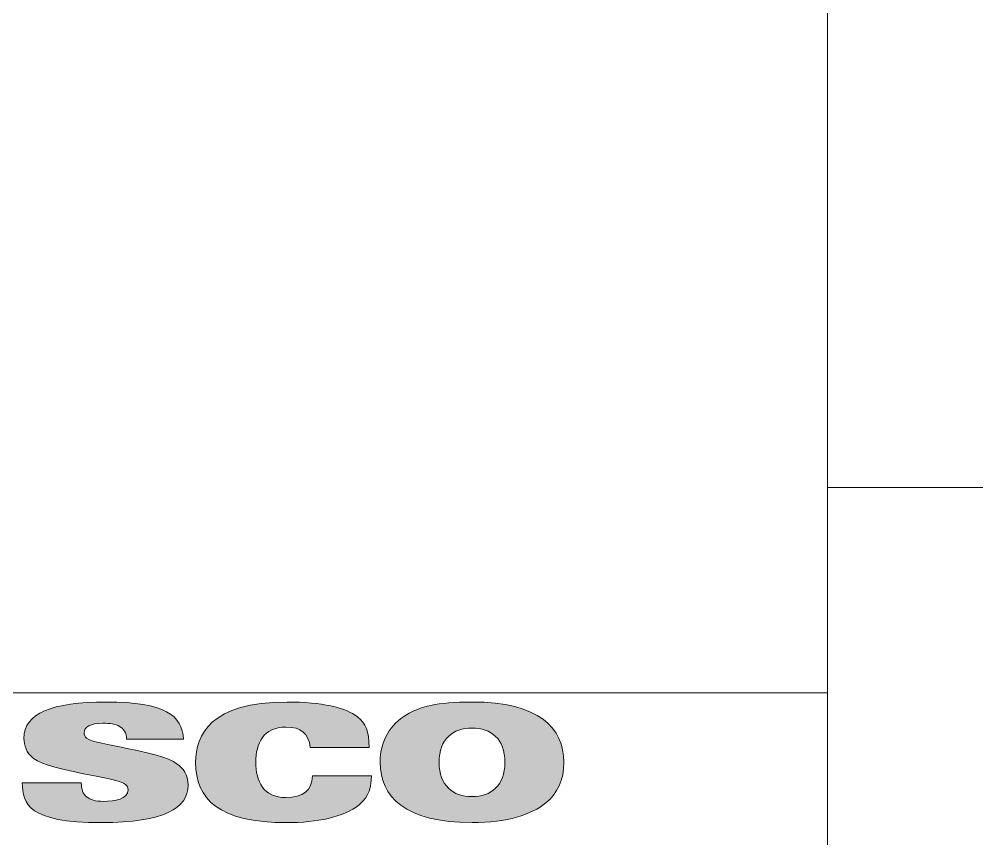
# Model space of a CAD drawing. Extents: x 47 to 273, y 294 to 439.
# Drawn here: x 253.05 to 272.5, y 313.5 to 330.06 of the extents above; entities that cross this region are included whole.
import ezdxf

# ---------------------------------------------------------------- set-up
doc = ezdxf.new("R2010")
doc.units = 0
doc.header["$MEASUREMENT"] = 0
doc.layers.get('0').update_dxf_attribs({"linetype": 'CONTINUOUS'})
doc.layers.add('BORDER', color=5, linetype='CONTINUOUS')

# ---------------------------------------------------------------- blocks, each defined once
blk = doc.blocks.new('b-size border')
at = {"linetype": 'Continuous'}
h = blk.add_hatch(color=256, dxfattribs=at)
edge = h.paths.add_edge_path(flags=0)
edge.add_spline(control_points=[(17.6133, 1.4889), (17.6153, 1.4516), (17.6217, 1.419), (17.7523, 1.419), (17.862, 1.419), (17.904, 1.4446), (17.904, 1.4844), (17.904, 1.5039), (17.8943, 1.5147), (17.885, 1.5217)], knot_values=[17.764124, 17.764124, 17.764124, 17.764124, 19.03299, 19.03299, 19.03299, 20.301856, 20.301856, 20.301856, 21.570722, 21.570722, 21.570722, 21.570722], weights=[1, 1, 1, 1, 1, 1, 1, 1, 1, 1], degree=3, periodic=0)
edge.add_spline(control_points=[(17.885, 1.5217), (17.853, 1.5456), (17.7417, 1.5545), (17.726, 1.5671)], knot_values=[16.495258, 16.495258, 16.495258, 16.495258, 17.764124, 17.764124, 17.764124, 17.764124], weights=[1, 1, 1, 1], degree=3, periodic=0)
edge.add_spline(control_points=[(17.726, 1.5671), (17.723, 1.5693), (17.7217, 1.5732), (17.7217, 1.5762), (17.7217, 1.5865), (17.733, 1.5932), (17.7543, 1.5932), (17.767, 1.5932), (17.777, 1.5918), (17.784, 1.5877)], knot_values=[12.68866, 12.68866, 12.68866, 12.68866, 13.957526, 13.957526, 13.957526, 15.226392, 15.226392, 15.226392, 16.495258, 16.495258, 16.495258, 16.495258], weights=[1, 1, 1, 1, 1, 1, 1, 1, 1, 1], degree=3, periodic=0)
edge.add_spline(control_points=[(17.784, 1.5877), (17.7913, 1.5835), (17.7957, 1.5765), (17.7963, 1.5654)], knot_values=[11.419794, 11.419794, 11.419794, 11.419794, 12.68866, 12.68866, 12.68866, 12.68866], weights=[1, 1, 1, 1], degree=3, periodic=0)
edge.add_spline(control_points=[(17.7963, 1.5654), (17.7963, 1.5654), (17.8957, 1.5654), (17.8957, 1.5654)], knot_values=[10.150959, 10.150959, 10.150959, 10.150959, 11.419768, 11.419768, 11.419768, 11.419768], weights=[1, 1, 1, 1], degree=3, periodic=0)
edge.add_spline(control_points=[(17.8957, 1.5654), (17.8943, 1.6069), (17.8633, 1.6305), (17.761, 1.6305), (17.6647, 1.6305), (17.6163, 1.6108), (17.6163, 1.5668), (17.6163, 1.5554), (17.6203, 1.5412), (17.6333, 1.5317)], knot_values=[6.34433, 6.34433, 6.34433, 6.34433, 7.613196, 7.613196, 7.613196, 8.882062, 8.882062, 8.882062, 10.150928, 10.150928, 10.150928, 10.150928], weights=[1, 1, 1, 1, 1, 1, 1, 1, 1, 1], degree=3, periodic=0)
edge.add_spline(control_points=[(17.6333, 1.5317), (17.6657, 1.5081), (17.7807, 1.4986), (17.7943, 1.4858)], knot_values=[5.075464, 5.075464, 5.075464, 5.075464, 6.34433, 6.34433, 6.34433, 6.34433], weights=[1, 1, 1, 1], degree=3, periodic=0)
edge.add_spline(control_points=[(17.7943, 1.4858), (17.797, 1.4833), (17.7987, 1.4802), (17.7987, 1.4766), (17.7987, 1.4605), (17.776, 1.4563), (17.755, 1.4563), (17.7417, 1.4563), (17.7327, 1.4591), (17.726, 1.4644)], knot_values=[1.268866, 1.268866, 1.268866, 1.268866, 2.537732, 2.537732, 2.537732, 3.806598, 3.806598, 3.806598, 5.075464, 5.075464, 5.075464, 5.075464], weights=[1, 1, 1, 1, 1, 1, 1, 1, 1, 1], degree=3, periodic=0)
edge.add_spline(control_points=[(17.726, 1.4644), (17.7197, 1.4697), (17.717, 1.4777), (17.7167, 1.4889)], knot_values=[0, 0, 0, 0, 1.268866, 1.268866, 1.268866, 1.268866], weights=[1, 1, 1, 1], degree=3, periodic=0)
edge.add_spline(control_points=[(17.7167, 1.4889), (17.7167, 1.4889), (17.6133, 1.4889), (17.6133, 1.4889)], knot_values=[21.57076, 21.57076, 21.57076, 21.57076, 22.839563, 22.839563, 22.839563, 22.839563], weights=[1, 1, 1, 1], degree=3, periodic=0)
h = blk.add_hatch(color=256, dxfattribs=at)
edge = h.paths.add_edge_path(flags=0)
edge.add_spline(control_points=[(18.2252, 1.5008), (18.2252, 1.5008), (18.1219, 1.5008), (18.1219, 1.5008)], knot_values=[5.07549, 5.07549, 5.07549, 5.07549, 6.344293, 6.344293, 6.344293, 6.344293], weights=[1, 1, 1, 1], degree=3, periodic=0)
edge.add_spline(control_points=[(18.1219, 1.5008), (18.1209, 1.4749), (18.1059, 1.463), (18.0752, 1.463), (18.0359, 1.463), (18.0226, 1.4914), (18.0226, 1.5248), (18.0226, 1.5582), (18.0359, 1.5865), (18.0752, 1.5865), (18.1026, 1.5865), (18.1152, 1.5754), (18.1179, 1.5506)], knot_values=[0, 0, 0, 0, 1.268866, 1.268866, 1.268866, 2.537732, 2.537732, 2.537732, 3.806598, 3.806598, 3.806598, 5.075464, 5.075464, 5.075464, 5.075464], weights=[1, 1, 1, 1, 1, 1, 1, 1, 1, 1, 1, 1, 1], degree=3, periodic=0)
edge.add_spline(control_points=[(18.1179, 1.5506), (18.1179, 1.5506), (18.2212, 1.5506), (18.2212, 1.5506)], knot_values=[13.957559, 13.957559, 13.957559, 13.957559, 15.226367, 15.226367, 15.226367, 15.226367], weights=[1, 1, 1, 1], degree=3, periodic=0)
edge.add_spline(control_points=[(18.2212, 1.5506), (18.2209, 1.5801), (18.2159, 1.5924), (18.2009, 1.6043)], knot_values=[12.68866, 12.68866, 12.68866, 12.68866, 13.957526, 13.957526, 13.957526, 13.957526], weights=[1, 1, 1, 1], degree=3, periodic=0)
edge.add_spline(control_points=[(18.2009, 1.6043), (18.1799, 1.621), (18.1379, 1.6305), (18.0776, 1.6305), (17.9429, 1.6305), (17.9172, 1.5723), (17.9172, 1.5248), (17.9172, 1.4605), (17.9569, 1.419), (18.0776, 1.419), (18.1292, 1.419), (18.1766, 1.4285), (18.2035, 1.4502)], knot_values=[7.613196, 7.613196, 7.613196, 7.613196, 8.882062, 8.882062, 8.882062, 10.150928, 10.150928, 10.150928, 11.419794, 11.419794, 11.419794, 12.68866, 12.68866, 12.68866, 12.68866], weights=[1, 1, 1, 1, 1, 1, 1, 1, 1, 1, 1, 1, 1], degree=3, periodic=0)
edge.add_spline(control_points=[(18.2035, 1.4502), (18.2222, 1.4652), (18.2245, 1.4827), (18.2252, 1.5008)], knot_values=[6.34433, 6.34433, 6.34433, 6.34433, 7.613196, 7.613196, 7.613196, 7.613196], weights=[1, 1, 1, 1], degree=3, periodic=0)
h = blk.add_hatch(color=256, dxfattribs=at)
edge = h.paths.add_edge_path(flags=0)
edge.add_spline(control_points=[(18.2868, 1.6082), (18.2591, 1.5918), (18.2405, 1.5637), (18.2405, 1.5248), (18.2405, 1.4647), (18.2838, 1.419), (18.4015, 1.419), (18.4635, 1.419), (18.5051, 1.4329), (18.5311, 1.4538)], knot_values=[0, 0, 0, 0, 1.268866, 1.268866, 1.268866, 2.537732, 2.537732, 2.537732, 3.806598, 3.806598, 3.806598, 3.806598], weights=[1, 1, 1, 1, 1, 1, 1, 1, 1, 1], degree=3, periodic=0)
edge.add_spline(control_points=[(18.5311, 1.4538), (18.5511, 1.4697), (18.5624, 1.4939), (18.5624, 1.5248), (18.5624, 1.5849), (18.5191, 1.6305), (18.4015, 1.6305), (18.3395, 1.6305), (18.3098, 1.6219), (18.2868, 1.6082)], knot_values=[3.806598, 3.806598, 3.806598, 3.806598, 5.075464, 5.075464, 5.075464, 6.34433, 6.34433, 6.34433, 7.613196, 7.613196, 7.613196, 7.613196], weights=[1, 1, 1, 1, 1, 1, 1, 1, 1, 1], degree=3, periodic=0)
edge = h.paths.add_edge_path(flags=0)
edge.add_spline(control_points=[(18.4015, 1.4647), (18.3681, 1.4647), (18.3438, 1.4836), (18.3438, 1.5248), (18.3438, 1.5659), (18.3681, 1.5849), (18.4015, 1.5849)], knot_values=[0, 0, 0, 0, 1.268866, 1.268866, 1.268866, 2.537732, 2.537732, 2.537732, 2.537732], weights=[1, 1, 1, 1, 1, 1, 1], degree=3, periodic=0)
edge.add_spline(control_points=[(18.4015, 1.5849), (18.4348, 1.5849), (18.4591, 1.5659), (18.4591, 1.5248), (18.4591, 1.4836), (18.4348, 1.4647), (18.4015, 1.4647)], knot_values=[2.537732, 2.537732, 2.537732, 2.537732, 3.806598, 3.806598, 3.806598, 5.075464, 5.075464, 5.075464, 5.075464], weights=[1, 1, 1, 1, 1, 1, 1], degree=3, periodic=0)
at = {"linetype": 'Continuous', "lineweight": 15}
for p, q in [((19.0244, 0), (19.0244, 12.0003)), ((10.7563, 1.6468), (19.0244, 1.6468))]:
    blk.add_line(p, q, dxfattribs=at)
at = {"linetype": 'Continuous', "lineweight": 0}
for p, q in [((19.0236, 2.0066), (19.2964, 2.0067)), ((17.8957, 1.5654), (17.7963, 1.5654)), ((18.2212, 1.5506), (18.1179, 1.5506)), ((17.6133, 1.4889), (17.7167, 1.4889)), ((18.1219, 1.5008), (18.2252, 1.5008))]:
    blk.add_line(p, q, dxfattribs=at)
for points, knots in [([(17.8957, 1.5654), (17.8943, 1.6069), (17.8633, 1.6305), (17.761, 1.6305), (17.6647, 1.6305), (17.6163, 1.6108), (17.6163, 1.5668), (17.6163, 1.5554), (17.6203, 1.5412), (17.6333, 1.5317)], [5, 5, 5, 5, 6, 6, 6, 7, 7, 7, 8, 8, 8, 8]), ([(17.6333, 1.5317), (17.6203, 1.5412), (17.6163, 1.5554), (17.6163, 1.5668), (17.6163, 1.6108), (17.6647, 1.6305), (17.761, 1.6305), (17.8633, 1.6305), (17.8943, 1.6069), (17.8957, 1.5654)], [5, 5, 5, 5, 6, 6, 6, 7, 7, 7, 8, 8, 8, 8]), ([(18.2009, 1.6043), (18.1799, 1.621), (18.1379, 1.6305), (18.0776, 1.6305), (17.9429, 1.6305), (17.9172, 1.5723), (17.9172, 1.5248), (17.9172, 1.4605), (17.9569, 1.419), (18.0776, 1.419), (18.1292, 1.419), (18.1766, 1.4285), (18.2035, 1.4502)], [6, 6, 6, 6, 7, 7, 7, 8, 8, 8, 9, 9, 9, 10, 10, 10, 10]), ([(18.2035, 1.4502), (18.1766, 1.4285), (18.1292, 1.419), (18.0776, 1.419), (17.9569, 1.419), (17.9172, 1.4605), (17.9172, 1.5248), (17.9172, 1.5723), (17.9429, 1.6305), (18.0776, 1.6305), (18.1379, 1.6305), (18.1799, 1.621), (18.2009, 1.6043)], [6, 6, 6, 6, 7, 7, 7, 8, 8, 8, 9, 9, 9, 10, 10, 10, 10]), ([(18.5311, 1.4538), (18.5511, 1.4697), (18.5624, 1.4939), (18.5624, 1.5248), (18.5624, 1.5849), (18.5191, 1.6305), (18.4015, 1.6305), (18.3395, 1.6305), (18.3098, 1.6219), (18.2868, 1.6082)], [3, 3, 3, 3, 4, 4, 4, 5, 5, 5, 6, 6, 6, 6]), ([(18.2868, 1.6082), (18.3098, 1.6219), (18.3395, 1.6305), (18.4015, 1.6305), (18.5191, 1.6305), (18.5624, 1.5849), (18.5624, 1.5248), (18.5624, 1.4939), (18.5511, 1.4697), (18.5311, 1.4538)], [3, 3, 3, 3, 4, 4, 4, 5, 5, 5, 6, 6, 6, 6]), ([(18.2868, 1.6082), (18.2591, 1.5918), (18.2405, 1.5637), (18.2405, 1.5248), (18.2405, 1.4647), (18.2838, 1.419), (18.4015, 1.419), (18.4635, 1.419), (18.5051, 1.4329), (18.5311, 1.4538)], [0, 0, 0, 0, 1, 1, 1, 2, 2, 2, 3, 3, 3, 3]), ([(18.5311, 1.4538), (18.5051, 1.4329), (18.4635, 1.419), (18.4015, 1.419), (18.2838, 1.419), (18.2405, 1.4647), (18.2405, 1.5248), (18.2405, 1.5637), (18.2591, 1.5918), (18.2868, 1.6082)], [0, 0, 0, 0, 1, 1, 1, 2, 2, 2, 3, 3, 3, 3]), ([(17.726, 1.5671), (17.723, 1.5693), (17.7217, 1.5732), (17.7217, 1.5762), (17.7217, 1.5865), (17.733, 1.5932), (17.7543, 1.5932), (17.767, 1.5932), (17.777, 1.5918), (17.784, 1.5877)], [10, 10, 10, 10, 11, 11, 11, 12, 12, 12, 13, 13, 13, 13]), ([(17.784, 1.5877), (17.777, 1.5918), (17.767, 1.5932), (17.7543, 1.5932), (17.733, 1.5932), (17.7217, 1.5865), (17.7217, 1.5762), (17.7217, 1.5732), (17.723, 1.5693), (17.726, 1.5671)], [10, 10, 10, 10, 11, 11, 11, 12, 12, 12, 13, 13, 13, 13]), ([(18.1219, 1.5008), (18.1209, 1.4749), (18.1059, 1.463), (18.0752, 1.463), (18.0359, 1.463), (18.0226, 1.4914), (18.0226, 1.5248), (18.0226, 1.5582), (18.0359, 1.5865), (18.0752, 1.5865), (18.1026, 1.5865), (18.1152, 1.5754), (18.1179, 1.5506)], [0, 0, 0, 0, 1, 1, 1, 2, 2, 2, 3, 3, 3, 4, 4, 4, 4]), ([(18.1179, 1.5506), (18.1152, 1.5754), (18.1026, 1.5865), (18.0752, 1.5865), (18.0359, 1.5865), (18.0226, 1.5582), (18.0226, 1.5248), (18.0226, 1.4914), (18.0359, 1.463), (18.0752, 1.463), (18.1059, 1.463), (18.1209, 1.4749), (18.1219, 1.5008)], [0, 0, 0, 0, 1, 1, 1, 2, 2, 2, 3, 3, 3, 4, 4, 4, 4]), ([(18.4015, 1.5849), (18.3681, 1.5849), (18.3438, 1.5659), (18.3438, 1.5248), (18.3438, 1.4836), (18.3681, 1.4647), (18.4015, 1.4647)], [0, 0, 0, 0, 1, 1, 1, 2, 2, 2, 2]), ([(18.4015, 1.5849), (18.3681, 1.5849), (18.3438, 1.5659), (18.3438, 1.5248), (18.3438, 1.4836), (18.3681, 1.4647), (18.4015, 1.4647)], [0, 0, 0, 0, 1, 1, 1, 2, 2, 2, 2]), ([(18.4015, 1.4647), (18.4348, 1.4647), (18.4591, 1.4836), (18.4591, 1.5248), (18.4591, 1.5659), (18.4348, 1.5849), (18.4015, 1.5849)], [2, 2, 2, 2, 3, 3, 3, 4, 4, 4, 4]), ([(18.4015, 1.4647), (18.4348, 1.4647), (18.4591, 1.4836), (18.4591, 1.5248), (18.4591, 1.5659), (18.4348, 1.5849), (18.4015, 1.5849)], [2, 2, 2, 2, 3, 3, 3, 4, 4, 4, 4]), ([(17.6133, 1.4889), (17.6153, 1.4516), (17.6217, 1.419), (17.7523, 1.419), (17.862, 1.419), (17.904, 1.4446), (17.904, 1.4844), (17.904, 1.5039), (17.8943, 1.5147), (17.885, 1.5217)], [14, 14, 14, 14, 15, 15, 15, 16, 16, 16, 17, 17, 17, 17]), ([(17.885, 1.5217), (17.8943, 1.5147), (17.904, 1.5039), (17.904, 1.4844), (17.904, 1.4446), (17.862, 1.419), (17.7523, 1.419), (17.6217, 1.419), (17.6153, 1.4516), (17.6133, 1.4889)], [14, 14, 14, 14, 15, 15, 15, 16, 16, 16, 17, 17, 17, 17]), ([(17.7943, 1.4858), (17.797, 1.4833), (17.7987, 1.4802), (17.7987, 1.4766), (17.7987, 1.4605), (17.776, 1.4563), (17.755, 1.4563), (17.7417, 1.4563), (17.7327, 1.4591), (17.726, 1.4644)], [1, 1, 1, 1, 2, 2, 2, 3, 3, 3, 4, 4, 4, 4]), ([(17.726, 1.4644), (17.7327, 1.4591), (17.7417, 1.4563), (17.755, 1.4563), (17.776, 1.4563), (17.7987, 1.4605), (17.7987, 1.4766), (17.7987, 1.4802), (17.797, 1.4833), (17.7943, 1.4858)], [1, 1, 1, 1, 2, 2, 2, 3, 3, 3, 4, 4, 4, 4])]:
    blk.add_open_spline(points, degree=3, knots=knots, dxfattribs=at)
for points in [[(18.2212, 1.5506), (18.2209, 1.5801), (18.2159, 1.5924), (18.2009, 1.6043)], [(18.2009, 1.6043), (18.2159, 1.5924), (18.2209, 1.5801), (18.2212, 1.5506)], [(17.784, 1.5877), (17.7913, 1.5835), (17.7957, 1.5765), (17.7963, 1.5654)], [(17.7963, 1.5654), (17.7957, 1.5765), (17.7913, 1.5835), (17.784, 1.5877)], [(17.885, 1.5217), (17.853, 1.5456), (17.7417, 1.5545), (17.726, 1.5671)], [(17.726, 1.5671), (17.7417, 1.5545), (17.853, 1.5456), (17.885, 1.5217)], [(17.7963, 1.5654), (17.7963, 1.5654), (17.8957, 1.5654), (17.8957, 1.5654)], [(18.1179, 1.5506), (18.1179, 1.5506), (18.2212, 1.5506), (18.2212, 1.5506)], [(17.6333, 1.5317), (17.6657, 1.5081), (17.7807, 1.4986), (17.7943, 1.4858)], [(17.7943, 1.4858), (17.7807, 1.4986), (17.6657, 1.5081), (17.6333, 1.5317)], [(17.7167, 1.4889), (17.7167, 1.4889), (17.6133, 1.4889), (17.6133, 1.4889)], [(17.726, 1.4644), (17.7197, 1.4697), (17.717, 1.4777), (17.7167, 1.4889)], [(17.7167, 1.4889), (17.717, 1.4777), (17.7197, 1.4697), (17.726, 1.4644)], [(18.2252, 1.5008), (18.2252, 1.5008), (18.1219, 1.5008), (18.1219, 1.5008)], [(18.2035, 1.4502), (18.2222, 1.4652), (18.2245, 1.4827), (18.2252, 1.5008)], [(18.2252, 1.5008), (18.2245, 1.4827), (18.2222, 1.4652), (18.2035, 1.4502)]]:
    blk.add_open_spline(points, degree=3, dxfattribs=at)

msp = doc.modelspace()

# ---------------------------------------------------------------- block references
at = {"layer": 'BORDER', "ltscale": 24, "xscale": 11.52424173968439, "yscale": 11.52424173968439, "zscale": 11.52424173968439}
msp.add_blockref('b-size border', (50.12749, 297.47713), dxfattribs=at)

doc.saveas('drawing.dxf')
